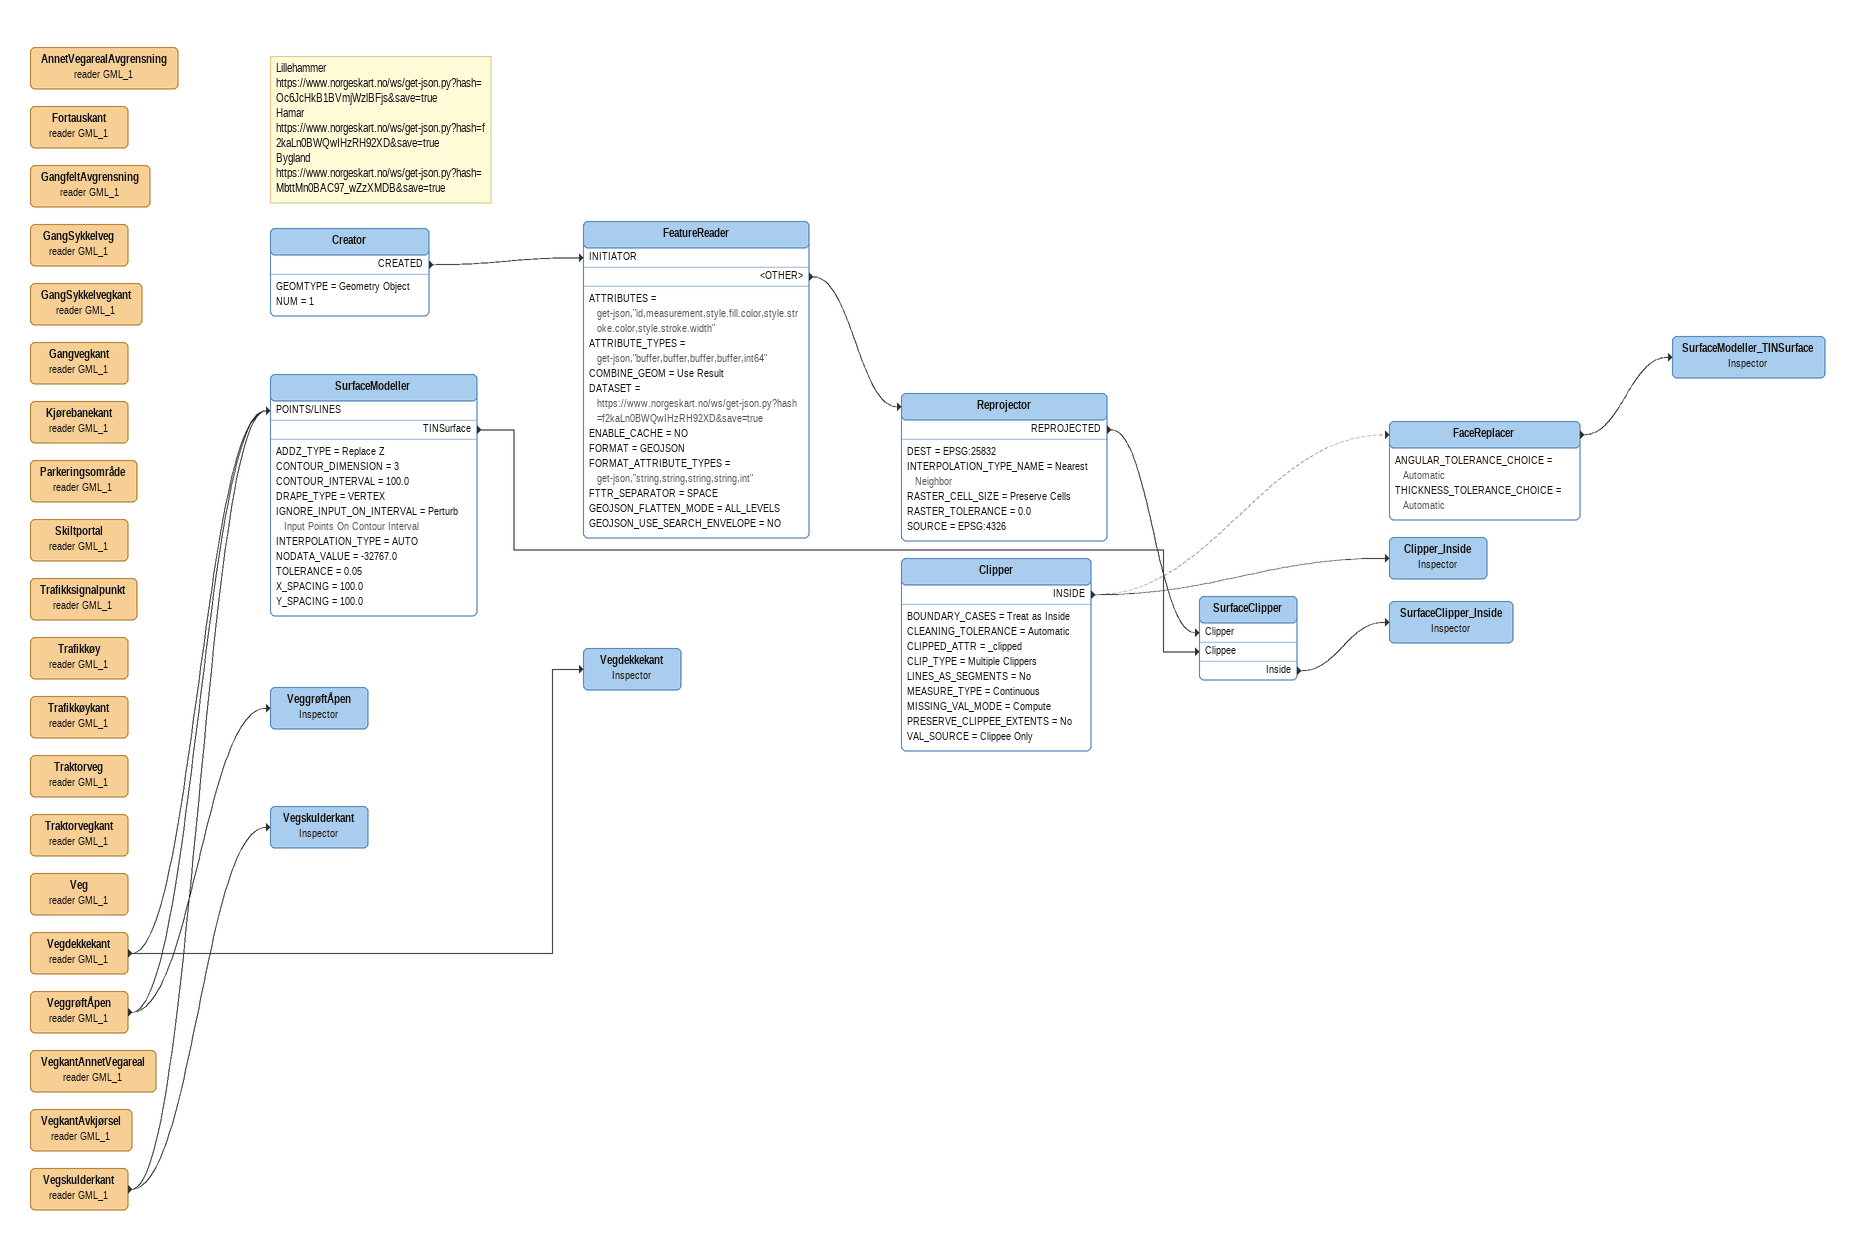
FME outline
AnnetVegarealAvgrensning (reader GML_1)
Fortauskant (reader GML_1)
GangfeltAvgrensning (reader GML_1)
GangSykkelveg (reader GML_1)
GangSykkelvegkant (reader GML_1)
Gangvegkant (reader GML_1)
Kjørebanekant (reader GML_1)
Parkeringsområde (reader GML_1)
Skiltportal (reader GML_1)
Trafikksignalpunkt (reader GML_1)
Trafikkøy (reader GML_1)
Trafikkøykant (reader GML_1)
Traktorveg (reader GML_1)
Traktorvegkant (reader GML_1)
Veg (reader GML_1)
Vegdekkekant (reader GML_1)
    -> SurfaceModeller [POINTS/LINES]
    -> Vegdekkekant
Vegdekkekant: Inspector
VeggrøftÅpen (reader GML_1)
    -> SurfaceModeller [POINTS/LINES]
    -> VeggrøftÅpen
VeggrøftÅpen: Inspector
VegkantAnnetVegareal (reader GML_1)
VegkantAvkjørsel (reader GML_1)
Vegskulderkant (reader GML_1)
    -> SurfaceModeller [POINTS/LINES]
    -> Vegskulderkant
SurfaceModeller
    ADDZ_TYPE = Replace Z
    CONTOUR_DIMENSION = 3
    CONTOUR_INTERVAL = 100.0
    DRAPE_TYPE = VERTEX
    IGNORE_INPUT_ON_INTERVAL = Perturb Input Points On Contour Interval
    INTERPOLATION_TYPE = AUTO
    NODATA_VALUE = -32767.0
    TOLERANCE = 0.05
    X_SPACING = 100.0
    Y_SPACING = 100.0
    TINSurface -> SurfaceClipper [Clippee]
Vegskulderkant: Inspector
Creator
    GEOMTYPE = Geometry Object
    NUM = 1
    CREATED -> FeatureReader [INITIATOR]
Note: Lillehammer / https://www.norgeskart.no/ws/get-json.py?hash=Oc6JcHkB1BVmjWzlBFjs&save=true / Hamar / https://www.norgeskart.no/ws/get-json.py?hash=f2kaLn0BWQwIHzRH92XD&save=true / Bygland / https://www.norgeskart.no/ws/get-json.py?hash=MbttMn0BAC97_wZzXMDB&save=true
FeatureReader
    ATTRIBUTES = get-json,"id,measurement,style.fill.color,style.stroke.color,style.stroke.width"
    ATTRIBUTE_TYPES = get-json,"buffer,buffer,buffer,buffer,int64"
    COMBINE_GEOM = Use Result
    DATASET = https://www.norgeskart.no/ws/get-json.py?hash=f2kaLn0BWQwIHzRH92XD&save=true
    ENABLE_CACHE = NO
    FORMAT = GEOJSON
    FORMAT_ATTRIBUTE_TYPES = get-json,"string,string,string,string,int"
    FTTR_SEPARATOR = SPACE
    GEOJSON_FLATTEN_MODE = ALL_LEVELS
    GEOJSON_USE_SEARCH_ENVELOPE = NO
    <OTHER> -> Reprojector
Reprojector
    DEST = EPSG:25832
    INTERPOLATION_TYPE_NAME = Nearest Neighbor
    RASTER_CELL_SIZE = Preserve Cells
    RASTER_TOLERANCE = 0.0
    SOURCE = EPSG:4326
    REPROJECTED -> SurfaceClipper [Clipper]
SurfaceClipper
    Inside -> SurfaceClipper_Inside
SurfaceClipper_Inside: Inspector
Clipper
    BOUNDARY_CASES = Treat as Inside
    CLEANING_TOLERANCE = Automatic
    CLIPPED_ATTR = _clipped
    CLIP_TYPE = Multiple Clippers
    LINES_AS_SEGMENTS = No
    MEASURE_TYPE = Continuous
    MISSING_VAL_MODE = Compute
    PRESERVE_CLIPPEE_EXTENTS = No
    VAL_SOURCE = Clippee Only
    INSIDE -> FaceReplacer [off]
    INSIDE -> Clipper_Inside
FaceReplacer
    ANGULAR_TOLERANCE_CHOICE = Automatic
    THICKNESS_TOLERANCE_CHOICE = Automatic
    -> SurfaceModeller_TINSurface
SurfaceModeller_TINSurface: Inspector
Clipper_Inside: Inspector
